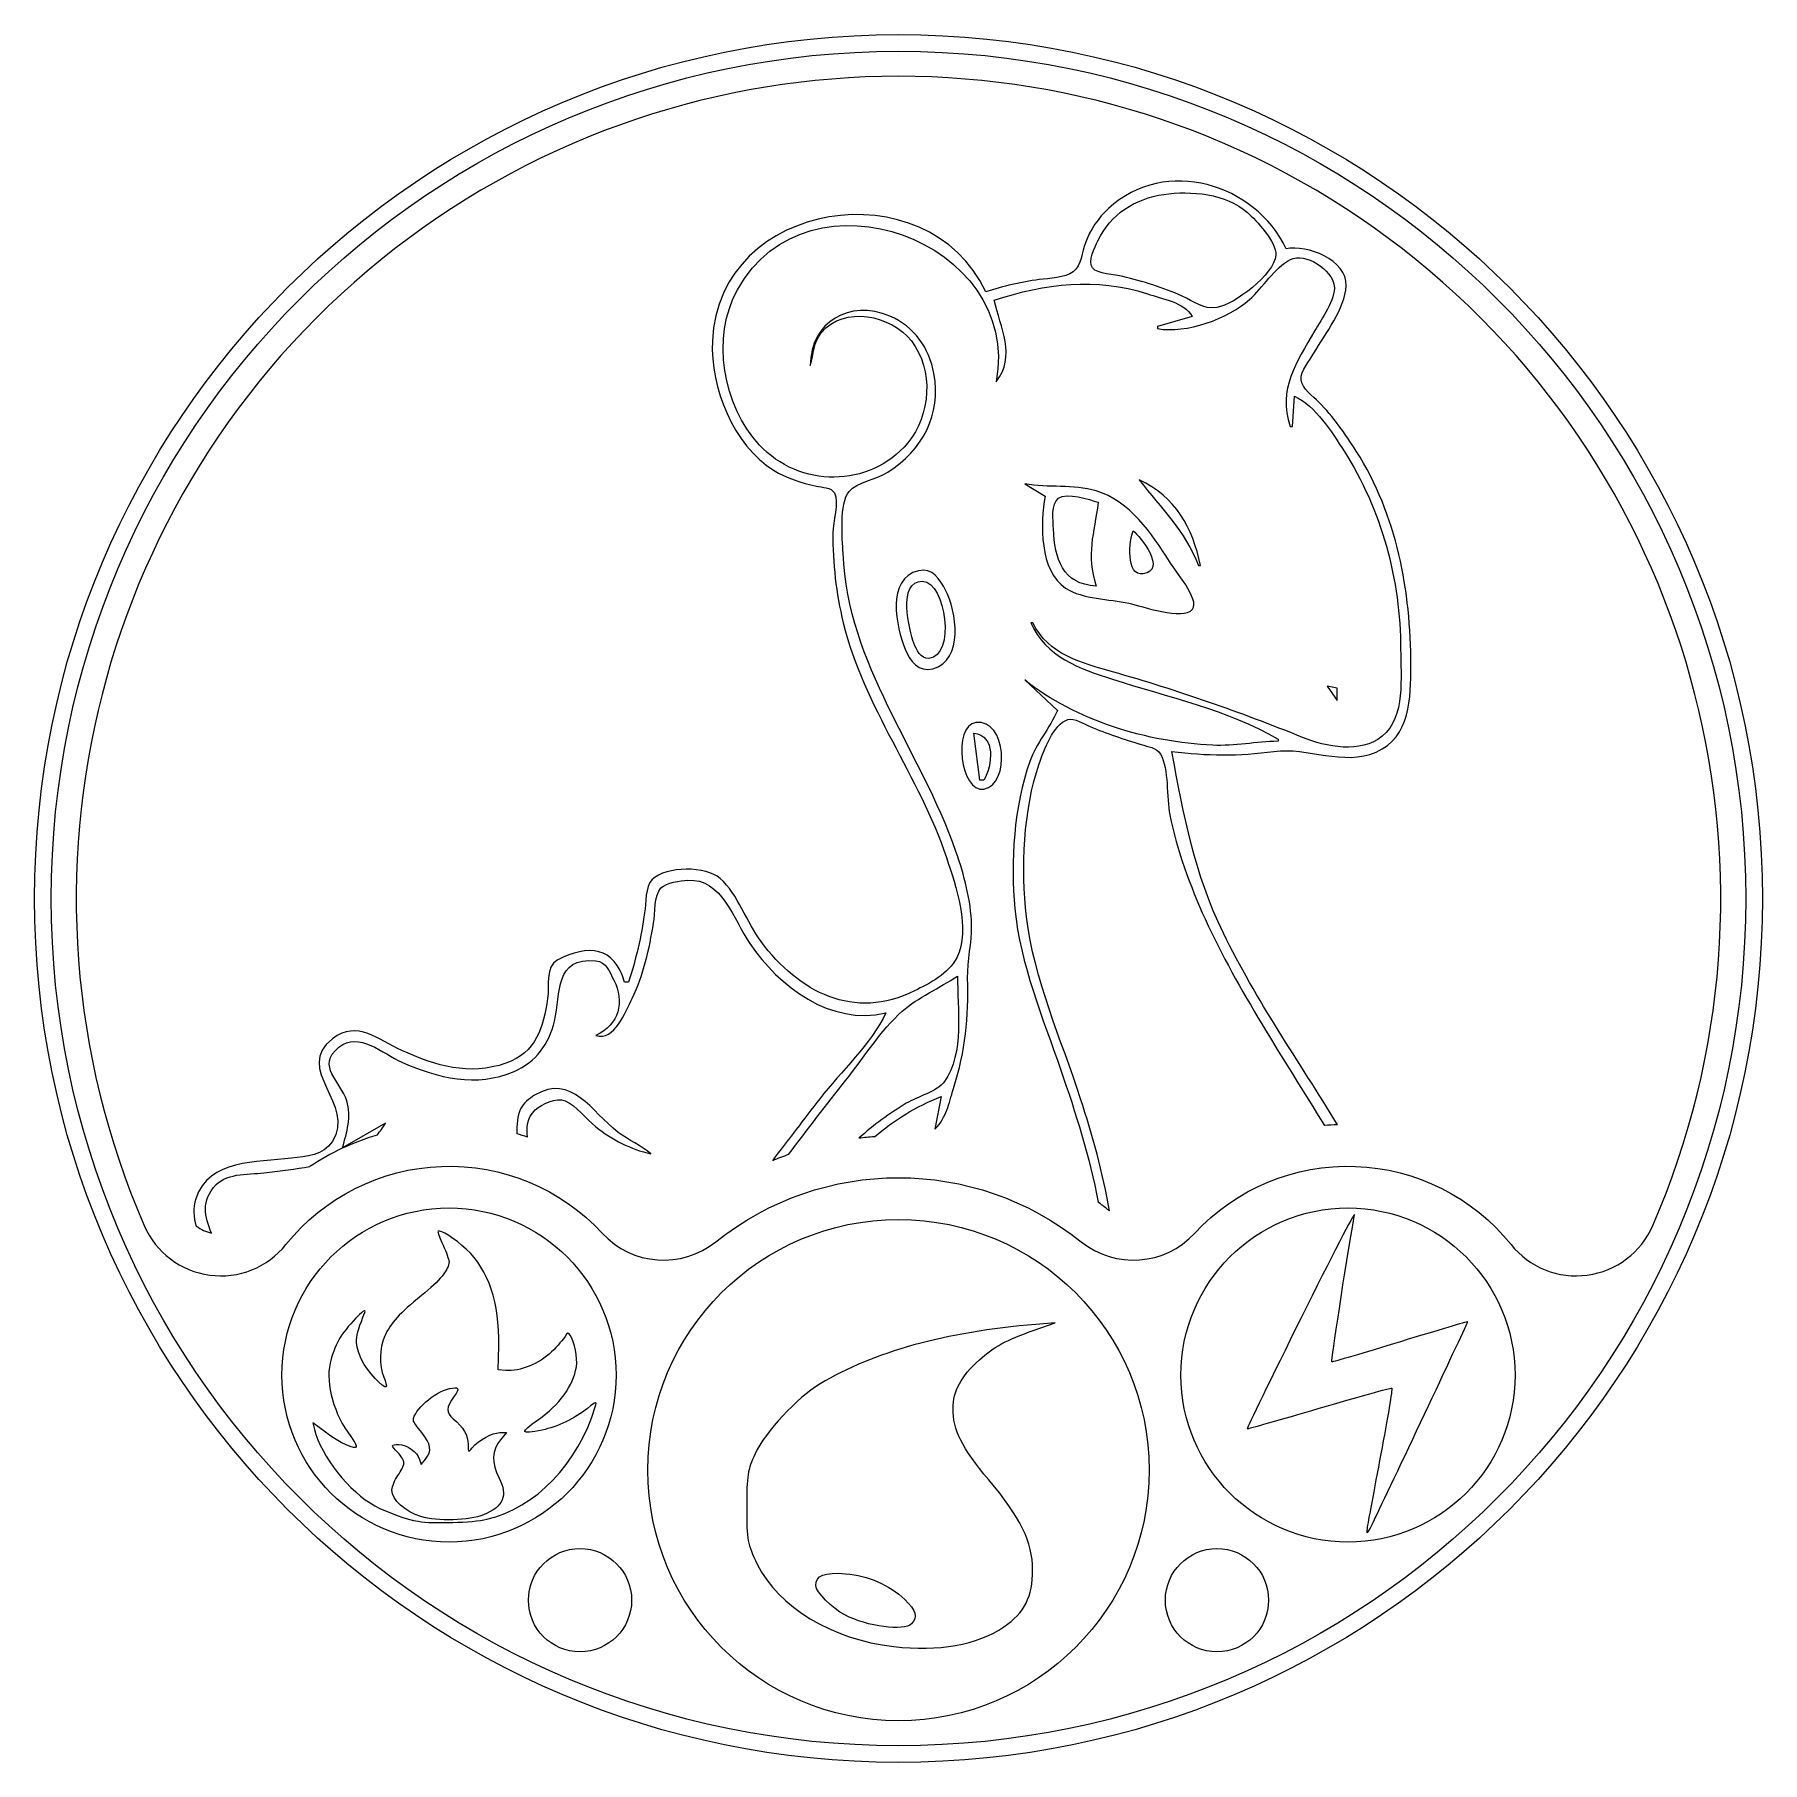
# Model space of a CAD drawing. Header units: millimetres. Extents: x -20.7 to 20.7, y -20.7 to 20.7.
import ezdxf

# ---------------------------------------------------------------- set-up
doc = ezdxf.new("R2010")
doc.units = ezdxf.units.MM
doc.layers.get('0').update_dxf_attribs({"linetype": 'CONTINUOUS'})

msp = doc.modelspace()

# ---------------------------------------------------------------- linework, layer by layer
for p, q in [((7.034, 13.938), (6.202, 13.693)), ((6.202, 13.693), (6.202, 13.645)), ((9.43, 11.297), (9.479, 12.031)), ((9.381, 11.297), (9.43, 11.297)), ((3.024, 9.928), (3.513, 9.634)), ((7.181, 7.971), (7.229, 7.971)), ((3.219, 6.602), (3.17, 6.602)), ((3.024, 5.233), (3.806, 4.499)), ((1.948, 2.836), (1.801, 3.961)), ((9.088, 3.815), (9.088, 3.766)), ((2.046, 2.836), (1.948, 2.836)), ((-6.464, -2.005), (-6.562, -2.005)), ((1.019, -4.744), (0.872, -5.526)), ((-12.284, -5.38), (-13.311, -5.967)), ((3.249, -10.334), (3.751, -10.157)), ((3.751, -10.157), (3.289, -10.196)), ((-9.582, -11.281), (-9.571, -10.709)), ((-9.399, -11.299), (-9.582, -11.281)), ((-13.72, -12.779), (-14.02, -12.552)), ((-14.02, -12.552), (-13.982, -12.713)), ((-9.547, -12.789), (-9.385, -12.789)), ((-9.385, -12.789), (-9.533, -12.964)), ((-11.469, -13.428), (-11.429, -13.552)), ((-11.429, -13.552), (-11.323, -13.42))]:
    msp.add_line(p, q)
msp.add_lwpolyline([(-7.091, -8.016, 0.393426), (-4.373, -8.219, -0.35083), (4.373, -8.219, 0.393426), (7.091, -8.016, -0.458612), (14.665, -8.285, 0.565024), (18.061, -7.83, 1.523453), (-18.061, -7.83, 0.565024), (-14.665, -8.285, -0.458612)], format="xyb", close=True)
msp.add_lwpolyline([(10.506, 5.037), (10.262, 5.086), (10.506, 4.744)], close=True)
for centre, radius in [((0, 0), 20.685), ((0, 0), 20.685), ((0, 0), 20.285), ((-10.762, -11.41), 4), ((10.762, -11.41), 4), ((0, -13.685), 6), ((-7.625, -16.8), 1.236), ((7.625, -16.8), 1.236)]:
    msp.add_circle(centre, radius)
for centre, radius, start, end in [((-10.762, -11.41), 6, 106.6947, 123.7029), ((-10.762, -11.41), 6, 71.7496, 74.263), ((0, -13.685), 8, 94.1322, 96.8076), ((10.762, -11.41), 6, 92.4111, 95.4067), ((0, -13.685), 8, 109.2182, 112.1783), ((0, -13.685), 8, 51.3352, 53.2861), ((5.623, -6.658), 1, 231.3352, 235.3653), ((-16.226, -7.034), 1, 234.0414, 257.3504)]:
    msp.add_arc(centre, radius, start, end)
for points in [[(9.284, 15.552), (8.543, 17.117), (6.398, 17.774), (5.029, 16.521)], [(4.774, 15.747), (5.075, 16.379), (5.662, 16.759), (6.349, 16.858)], [(6.349, 16.858), (7.005, 16.951), (7.841, 16.882), (8.354, 16.423)], [(2.094, 14.525), (0.681, 17.497), (-4.314, 16.73), (-4.457, 13.351)], [(5.029, 16.521), (4.786, 16.298), (4.588, 16.01), (4.476, 15.699)], [(8.354, 16.423), (8.567, 16.232), (9.056, 15.718), (9.034, 15.405)], [(-3.857, 14.574), (-2.167, 17.632), (2.963, 15.736), (2.339, 12.373)], [(4.641, 15.099), (4.526, 15.256), (4.704, 15.6), (4.774, 15.747)], [(4.476, 15.699), (4.398, 15.483), (4.379, 15.154), (4.184, 15.007)], [(9.034, 15.405), (9.001, 14.943), (8.047, 14.224), (7.621, 14.15)], [(10.719, 14.672), (10.749, 15.285), (9.771, 15.668), (9.284, 15.552)], [(9.382, 15.299), (9.741, 15.482), (10.385, 15.05), (10.433, 14.672)], [(4.184, 15.007), (3.981, 14.854), (3.61, 14.852), (3.366, 14.818)], [(5.371, 14.893), (5.194, 14.937), (4.753, 14.945), (4.641, 15.099)], [(8.403, 14.338), (8.717, 14.617), (9.009, 15.108), (9.382, 15.299)], [(-3.33, 10.857), (-4.208, 11.801), (-4.483, 13.441), (-3.857, 14.574)], [(3.366, 14.818), (2.929, 14.758), (2.514, 14.661), (2.094, 14.525)], [(2.29, 14.329), (3.523, 14.723), (4.724, 14.883), (5.958, 14.476)], [(6.789, 14.425), (6.337, 14.627), (5.851, 14.773), (5.371, 14.893)], [(9.947, 13.058), (10.213, 13.516), (10.692, 14.124), (10.719, 14.672)], [(10.433, 14.672), (10.474, 14.346), (10.123, 13.866), (9.968, 13.596)], [(-0.204, 13.944), (-1.169, 14.355), (-2.111, 13.803), (-2.111, 12.764)], [(2.339, 12.373), (2.821, 12.975), (2.441, 13.678), (2.29, 14.329)], [(5.958, 14.476), (6.303, 14.362), (6.843, 14.274), (7.034, 13.938)], [(6.202, 13.645), (6.887, 13.519), (7.893, 13.883), (8.403, 14.338)], [(7.621, 14.15), (7.288, 14.092), (7.074, 14.298), (6.789, 14.425)], [(-1.848, 13.545), (-1.3, 14.213), (-0.17, 13.963), (0.308, 13.351)], [(0.849, 12.569), (0.737, 13.176), (0.373, 13.698), (-0.204, 13.944)], [(-4.457, 13.351), (-4.504, 12.225), (-3.961, 10.863), (-2.992, 10.256)], [(-2.111, 12.764), (-2.03, 13.033), (-2.035, 13.316), (-1.848, 13.545)], [(0.308, 13.351), (0.849, 12.658), (0.772, 11.568), (0.22, 10.906)], [(9.968, 13.596), (9.518, 12.807), (9.081, 12.22), (9.381, 11.297)], [(9.638, 12.422), (9.621, 12.631), (9.848, 12.887), (9.947, 13.058)], [(-0.253, 10.206), (0.57, 10.735), (1.031, 11.585), (0.849, 12.569)], [(10.065, 11.884), (9.929, 12.024), (9.655, 12.21), (9.638, 12.422)], [(9.479, 12.031), (9.985, 11.795), (10.373, 11.168), (10.668, 10.71)], [(10.961, 10.71), (10.697, 11.125), (10.409, 11.531), (10.065, 11.884)], [(0.22, 10.906), (-0.691, 9.815), (-2.377, 9.834), (-3.33, 10.857)], [(10.668, 10.71), (11.564, 9.319), (12.022, 7.615), (12.022, 5.966)], [(12.267, 5.575), (12.267, 7.363), (11.936, 9.176), (10.961, 10.71)], [(-2.992, 10.256), (-2.682, 10.062), (-2.318, 9.955), (-1.965, 9.873)], [(-1.183, 9.747), (-1.004, 9.965), (-0.5, 10.047), (-0.253, 10.206)], [(7.229, 7.971), (7.041, 8.884), (6.637, 9.612), (5.762, 10.026)], [(5.762, 10.026), (6.295, 9.329), (6.853, 8.816), (7.181, 7.971)], [(-1.965, 9.873), (-1.834, 9.843), (-1.609, 9.845), (-1.534, 9.711)], [(-1.534, 9.711), (-1.413, 9.492), (-1.573, 9.002), (-1.573, 8.754)], [(-1.327, 8.265), (-1.343, 8.627), (-1.423, 9.452), (-1.183, 9.747)], [(4.735, 9.759), (4.173, 9.927), (3.592, 9.822), (3.024, 9.928)], [(3.513, 9.634), (3.391, 8.981), (3.374, 7.84), (4.002, 7.432)], [(3.71, 8.852), (3.702, 9.047), (3.644, 9.453), (3.831, 9.584)], [(3.831, 9.584), (4.039, 9.729), (4.562, 9.55), (4.784, 9.488)], [(6.486, 8.069), (6.07, 8.737), (5.526, 9.524), (4.735, 9.759)], [(4.784, 9.488), (4.682, 8.726), (4.483, 8.241), (4.735, 7.482)], [(-1.573, 8.754), (-1.575, 8.025), (-1.496, 7.311), (-1.323, 6.602)], [(4.735, 7.482), (3.922, 7.52), (3.741, 8.14), (3.71, 8.852)], [(5.855, 7.772), (5.436, 7.713), (5.524, 8.598), (5.616, 8.803)], [(5.616, 8.803), (5.794, 8.671), (6.441, 7.855), (5.855, 7.772)], [(1.376, 1.125), (0.522, 3.574), (-1.209, 5.57), (-1.327, 8.265)], [(7.041, 6.925), (7.221, 7.146), (6.609, 7.872), (6.486, 8.069)], [(0.481, 7.847), (-0.307, 7.671), (-0.054, 6.492), (0.16, 5.966)], [(0.369, 6.113), (0.255, 6.418), (-0.034, 7.608), (0.577, 7.594)], [(1.127, 7.385), (0.993, 7.642), (0.811, 7.922), (0.481, 7.847)], [(0.577, 7.594), (1.137, 7.582), (1.374, 5.797), (0.726, 5.749)], [(0.823, 5.499), (1.576, 5.695), (1.383, 6.893), (1.127, 7.385)], [(4.002, 7.432), (4.425, 7.158), (5.036, 7.176), (5.518, 7.07)], [(5.518, 7.07), (5.809, 7.007), (6.815, 6.647), (7.041, 6.925)], [(-1.323, 6.602), (-0.828, 4.578), (0.494, 2.942), (1.149, 0.978)], [(3.17, 6.602), (3.525, 5.779), (4.336, 5.502), (5.127, 5.25)], [(5.127, 5.428), (4.383, 5.642), (3.582, 5.84), (3.219, 6.602)], [(0.16, 5.966), (0.274, 5.688), (0.483, 5.41), (0.823, 5.499)], [(0.726, 5.749), (0.529, 5.734), (0.425, 5.961), (0.369, 6.113)], [(12.022, 5.966), (12.022, 5.316), (12.145, 4.347), (11.58, 3.883)], [(9.675, 3.857), (8.162, 4.469), (6.697, 4.978), (5.127, 5.428)], [(11.435, 3.506), (12.265, 3.867), (12.267, 4.803), (12.267, 5.575)], [(7.523, 3.67), (5.971, 3.738), (4.238, 4.254), (3.024, 5.233)], [(5.127, 5.25), (6.448, 4.827), (7.878, 4.518), (9.088, 3.815)], [(1.851, 4.212), (1.289, 4.132), (1.48, 2.525), (2.045, 2.618)], [(2.045, 2.618), (2.679, 2.723), (2.592, 4.317), (1.851, 4.212)], [(3.806, 4.499), (3.616, 4.073), (3.306, 3.726), (3.143, 3.277)], [(3.37, 3.228), (3.474, 3.531), (3.71, 4.181), (4.053, 4.283)], [(4.053, 4.283), (4.217, 4.332), (4.442, 4.178), (4.589, 4.115)], [(1.801, 3.961), (2.339, 3.901), (2.244, 3.191), (2.046, 2.836)], [(4.589, 4.115), (4.985, 3.946), (5.4, 3.816), (5.811, 3.685)], [(9.088, 3.766), (8.564, 3.755), (8.05, 3.647), (7.523, 3.67)], [(11.58, 3.883), (11.066, 3.46), (10.236, 3.63), (9.675, 3.857)], [(5.811, 3.685), (5.966, 3.635), (6.189, 3.615), (6.275, 3.459)], [(6.275, 3.459), (6.478, 3.091), (6.411, 2.424), (6.496, 2.005)], [(7.78, -0.831), (7.078, 0.61), (6.832, 1.974), (6.545, 3.521)], [(6.545, 3.521), (7.373, 3.416), (8.161, 3.407), (8.99, 3.521)], [(8.99, 3.521), (9.801, 3.633), (10.649, 3.164), (11.435, 3.506)], [(3.143, 3.277), (2.76, 2.222), (2.681, 0.868), (2.787, -0.245)], [(3.065, -0.44), (2.926, 0.722), (2.988, 2.113), (3.37, 3.228)], [(6.496, 2.005), (6.671, 1.146), (6.977, 0.306), (7.342, -0.489)], [(1.149, 0.978), (1.372, 0.308), (1.737, -0.732), (1.394, -1.418)], [(1.751, -0.636), (1.737, -0.047), (1.568, 0.572), (1.376, 1.125)], [(-5.897, 0.453), (-6.067, 0.287), (-6.048, -0.121), (-6.079, -0.342)], [(-4.268, 0.478), (-4.602, 0.78), (-5.562, 0.782), (-5.897, 0.453)], [(-5.688, 0.252), (-5.555, 0.388), (-5.227, 0.423), (-5.046, 0.436)], [(-5.046, 0.436), (-4.228, 0.494), (-3.95, -0.506), (-3.562, -1.076)], [(-3.291, -1.027), (-3.63, -0.567), (-3.845, 0.096), (-4.268, 0.478)], [(-5.865, -0.587), (-5.829, -0.363), (-5.854, 0.083), (-5.688, 0.252)], [(-6.079, -0.342), (-6.159, -0.913), (-6.286, -1.458), (-6.464, -2.005)], [(2.787, -0.245), (2.914, -1.57), (3.454, -2.861), (3.887, -4.108)], [(-6.379, -2.396), (-6.1, -1.82), (-5.968, -1.214), (-5.865, -0.587)], [(1.655, -1.907), (1.644, -1.477), (1.762, -1.066), (1.751, -0.636)], [(4.36, -4.793), (3.896, -3.37), (3.244, -1.936), (3.065, -0.44)], [(7.342, -0.489), (8.138, -2.222), (9.208, -3.807), (10.197, -5.437)], [(-3.562, -1.076), (-2.859, -2.109), (-1.628, -3.054), (-0.302, -2.739)], [(0.383, -2.213), (-1.057, -2.932), (-2.39, -2.25), (-3.291, -1.027)], [(10.51, -5.416), (9.587, -3.895), (8.559, -2.43), (7.78, -0.831)], [(-8.169, -1.473), (-8.457, -1.622), (-8.361, -2.126), (-8.4, -2.396)], [(-8.236, -2.934), (-8.08, -2.27), (-8.242, -1.394), (-7.247, -1.493)], [(-6.562, -2.005), (-6.795, -1.152), (-7.426, -1.088), (-8.169, -1.473)], [(-7.247, -1.493), (-6.985, -1.519), (-6.918, -1.756), (-6.815, -1.956)], [(1.394, -1.418), (1.206, -1.796), (0.744, -2.033), (0.383, -2.213)], [(-6.815, -1.956), (-6.556, -2.463), (-6.681, -3.026), (-7.247, -3.277)], [(0.091, -2.7), (0.459, -2.374), (0.995, -2.132), (1.41, -1.858)], [(1.41, -1.858), (1.412, -2.617), (1.578, -3.71), (1.103, -4.381)], [(1.316, -4.548), (1.61, -3.636), (1.678, -2.856), (1.655, -1.907)], [(-8.4, -2.396), (-8.497, -3.075), (-8.682, -3.697), (-9.398, -3.944)], [(-7.247, -3.277), (-6.804, -3.424), (-6.533, -2.715), (-6.379, -2.396)], [(-0.302, -2.739), (-0.641, -3.471), (-1.389, -4.15), (-1.884, -4.793)], [(-1.26, -4.353), (-0.828, -3.811), (-0.429, -3.161), (0.091, -2.7)], [(-11.893, -3.639), (-12.459, -3.384), (-12.95, -2.9), (-13.553, -3.357)], [(-9.203, -4.14), (-8.681, -3.915), (-8.364, -3.479), (-8.236, -2.934)], [(-13.553, -3.357), (-14.503, -4.075), (-12.981, -4.938), (-13.555, -5.818)], [(-13.21, -4.842), (-13.344, -4.394), (-13.956, -4.009), (-13.399, -3.56)], [(-13.399, -3.56), (-12.916, -3.171), (-12.35, -3.717), (-11.893, -3.919)], [(-9.398, -3.944), (-10.283, -4.249), (-11.072, -4.009), (-11.893, -3.639)], [(-11.893, -3.919), (-11.035, -4.298), (-10.106, -4.53), (-9.203, -4.14)], [(3.887, -4.108), (4.24, -5.126), (4.574, -6.191), (4.783, -7.272)], [(-6.709, -5.6), (-7.361, -5.102), (-7.817, -4.177), (-8.714, -4.712)], [(-2.633, -6.131), (-2.182, -5.533), (-1.728, -4.938), (-1.26, -4.353)], [(1.103, -4.381), (0.932, -4.622), (0.44, -4.748), (0.187, -4.901)], [(0.872, -5.526), (1.168, -5.213), (1.191, -4.938), (1.316, -4.548)], [(-13.311, -5.967), (-13.208, -5.591), (-13.092, -5.234), (-13.21, -4.842)], [(-8.714, -4.712), (-8.848, -4.792), (-8.975, -4.896), (-9.047, -5.038)], [(-8.697, -5.063), (-8.539, -4.914), (-8.197, -4.755), (-7.98, -4.847)], [(-7.98, -4.847), (-7.712, -4.962), (-7.473, -5.28), (-7.247, -5.465)], [(-1.884, -4.793), (-2.264, -5.286), (-2.642, -5.781), (-3.02, -6.277)], [(0.187, -4.901), (-0.21, -5.14), (-0.599, -5.424), (-0.948, -5.741)], [(-0.576, -5.706), (-0.105, -5.308), (0.42, -4.977), (1.019, -4.744)], [(5.055, -7.48), (4.895, -6.568), (4.644, -5.664), (4.36, -4.793)], [(-9.047, -5.038), (-9.131, -5.203), (-9.143, -5.416), (-9.135, -5.635)], [(-8.883, -5.712), (-8.902, -5.478), (-8.903, -5.257), (-8.697, -5.063)], [(-12.486, -5.663), (-12.412, -5.578), (-12.344, -5.484), (-12.284, -5.38)], [(-7.247, -5.465), (-6.854, -5.783), (-6.419, -5.999), (-5.926, -6.113)], [(-5.926, -6.113), (-6.164, -5.914), (-6.46, -5.789), (-6.709, -5.6)], [(-13.555, -5.818), (-13.775, -6.155), (-14.171, -6.175), (-14.533, -6.219)], [(-14.533, -6.219), (-15.374, -6.321), (-16.5, -6.235), (-16.827, -7.189)], [(-16.334, -6.85), (-16.056, -6.559), (-15.499, -6.612), (-15.12, -6.56)], [(-15.12, -6.56), (-14.791, -6.514), (-14.438, -6.479), (-14.092, -6.419)], [(-16.445, -8.01), (-16.621, -7.621), (-16.706, -7.238), (-16.334, -6.85)], [(-16.827, -7.189), (-16.903, -7.413), (-16.881, -7.629), (-16.813, -7.844)], [(10.919, -7.568), (10.935, -7.474), (10.361, -8.586), (9.641, -10.038)], [(10.379, -11.092), (10.354, -11.078), (10.693, -8.869), (10.919, -7.568)], [(-11.024, -7.968), (-11.037, -7.981), (-10.984, -8.131), (-10.905, -8.299)], [(-10.348, -8.398), (-10.621, -8.143), (-10.974, -7.918), (-11.024, -7.968)], [(-10.905, -8.299), (-10.827, -8.468), (-10.762, -8.645), (-10.762, -8.693)], [(-9.571, -10.709), (-9.551, -9.672), (-9.81, -8.901), (-10.348, -8.398)], [(-10.762, -8.693), (-10.761, -8.881), (-10.982, -9.155), (-11.42, -9.507)], [(-11.42, -9.507), (-11.948, -9.93), (-12.159, -10.163), (-12.305, -10.484)], [(-12.781, -9.915), (-12.701, -9.711), (-13.247, -10.285), (-13.401, -10.567)], [(-12.847, -11.054), (-13.031, -10.659), (-13.024, -10.538), (-12.781, -9.915)], [(3.289, -10.196), (1.116, -10.38), (-0.601, -10.854), (-1.878, -11.623)], [(1.94, -11.045), (2.297, -10.722), (2.572, -10.573), (3.249, -10.334)], [(9.641, -10.038), (8.922, -11.491), (8.341, -12.686), (8.349, -12.693)], [(11.432, -14.795), (11.853, -13.924), (13.627, -10.16), (13.627, -10.137)], [(13.627, -10.137), (13.627, -10.126), (12.903, -10.34), (12.019, -10.613)], [(-13.401, -10.567), (-13.481, -10.715), (-13.575, -10.966), (-13.609, -11.124)], [(-12.305, -10.484), (-12.432, -10.763), (-12.441, -11.186), (-12.325, -11.462)], [(-7.982, -10.484), (-8.017, -10.547), (-8.165, -10.715), (-8.31, -10.857)], [(-7.86, -10.456), (-7.91, -10.383), (-7.927, -10.387), (-7.982, -10.484)], [(-7.713, -11.214), (-7.678, -10.992), (-7.75, -10.618), (-7.86, -10.456)], [(12.019, -10.613), (11.135, -10.887), (10.397, -11.102), (10.379, -11.092)], [(-13.609, -11.124), (-13.718, -11.632), (-13.514, -12.357), (-13.115, -12.88)], [(-12.263, -11.692), (-12.322, -11.751), (-12.728, -11.308), (-12.847, -11.054)], [(-8.31, -10.857), (-8.599, -11.139), (-9.072, -11.332), (-9.399, -11.299)], [(1.305, -12.21), (1.31, -11.789), (1.498, -11.444), (1.94, -11.045)], [(-12.325, -11.462), (-12.278, -11.576), (-12.25, -11.679), (-12.263, -11.692)], [(-8.623, -12.476), (-8.124, -12.132), (-7.785, -11.661), (-7.713, -11.214)], [(-11.615, -12.496), (-11.615, -12.254), (-11.117, -11.815), (-10.753, -11.735)], [(-10.638, -11.917), (-10.834, -12.195), (-10.839, -12.306), (-10.662, -12.455)], [(-10.753, -11.735), (-10.526, -11.685), (-10.501, -11.724), (-10.638, -11.917)], [(-1.878, -11.623), (-2.437, -11.959), (-3.183, -12.762), (-3.434, -13.297)], [(10.07, -12.205), (11.008, -11.93), (11.792, -11.713), (11.81, -11.725)], [(11.81, -11.725), (11.829, -11.736), (11.711, -12.445), (11.549, -13.299)], [(-9.857, -14.864), (-8.686, -14.588), (-7.673, -13.536), (-7.26, -12.167)], [(-7.445, -12.208), (-7.754, -12.452), (-8.169, -12.651), (-8.53, -12.726)], [(-7.26, -12.167), (-7.22, -12.032), (-7.224, -12.033), (-7.445, -12.208)], [(2.162, -13.919), (1.521, -13.161), (1.299, -12.717), (1.305, -12.21)], [(8.349, -12.693), (8.356, -12.701), (9.131, -12.481), (10.07, -12.205)], [(-13.982, -12.713), (-13.834, -13.342), (-13.136, -14.225), (-12.541, -14.538)], [(-12.981, -13.117), (-12.981, -13.216), (-13.389, -13.03), (-13.72, -12.779)], [(-11.416, -12.789), (-11.525, -12.658), (-11.615, -12.526), (-11.615, -12.496)], [(-11.323, -13.42), (-11.167, -13.227), (-11.192, -13.057), (-11.416, -12.789)], [(-10.662, -12.455), (-10.416, -12.663), (-10.306, -12.853), (-10.305, -13.072)], [(-10.205, -13.15), (-10.061, -12.97), (-9.732, -12.79), (-9.547, -12.789)], [(-8.53, -12.726), (-9.058, -12.836), (-9.076, -12.788), (-8.623, -12.476)], [(-13.115, -12.88), (-13.041, -12.977), (-12.981, -13.084), (-12.981, -13.117)], [(-11.985, -13.268), (-12.164, -13.088), (-12.163, -13.074), (-11.964, -13.074)], [(-11.964, -13.074), (-11.773, -13.074), (-11.525, -13.251), (-11.469, -13.428)], [(-10.305, -13.072), (-10.303, -13.272), (-10.303, -13.272), (-10.205, -13.15)], [(-9.533, -12.964), (-9.741, -13.212), (-9.751, -13.508), (-9.563, -13.877)], [(-11.842, -13.515), (-11.842, -13.457), (-11.907, -13.346), (-11.985, -13.268)], [(-11.985, -13.813), (-11.907, -13.707), (-11.842, -13.573), (-11.842, -13.515)], [(-3.434, -13.297), (-3.612, -13.678), (-3.634, -13.82), (-3.634, -14.573)], [(11.549, -13.299), (11.387, -14.153), (11.239, -14.954), (11.22, -15.08)], [(-12.127, -14.164), (-12.127, -14.077), (-12.063, -13.92), (-11.985, -13.813)], [(-9.563, -13.877), (-9.347, -14.3), (-9.455, -14.554), (-9.937, -14.757)], [(3.212, -16.07), (3.212, -15.416), (2.918, -14.814), (2.162, -13.919)], [(-11.437, -14.799), (-11.811, -14.685), (-12.127, -14.394), (-12.127, -14.164)], [(-12.541, -14.538), (-12.216, -14.708), (-11.778, -14.866), (-11.501, -14.912)], [(-11.501, -14.912), (-11.148, -14.971), (-10.193, -14.943), (-9.857, -14.864)], [(-9.937, -14.757), (-10.264, -14.895), (-11.053, -14.917), (-11.437, -14.799)], [(-3.634, -14.573), (-3.634, -15.377), (-3.621, -15.449), (-3.382, -15.935)], [(11.22, -15.08), (11.19, -15.271), (11.224, -15.226), (11.432, -14.795)], [(-3.382, -15.935), (-2.871, -16.971), (-1.607, -17.735), (-0.11, -17.911)], [(2.524, -17.438), (3.019, -17.102), (3.212, -16.718), (3.212, -16.07)], [(-1.981, -16.451), (-1.981, -16.207), (-1.775, -16.126), (-1.265, -16.166)], [(-1.288, -17.153), (-1.581, -17.001), (-1.981, -16.596), (-1.981, -16.451)], [(-1.265, -16.166), (-0.724, -16.21), (-0.223, -16.429), (0.154, -16.787)], [(0.154, -16.787), (0.418, -17.038), (0.465, -17.211), (0.312, -17.364)], [(0.312, -17.364), (0.128, -17.548), (-0.748, -17.433), (-1.288, -17.153)], [(-0.11, -17.911), (0.951, -18.036), (1.89, -17.868), (2.524, -17.438)]]:
    msp.add_open_spline(points, degree=3)

doc.saveas('drawing.dxf')
